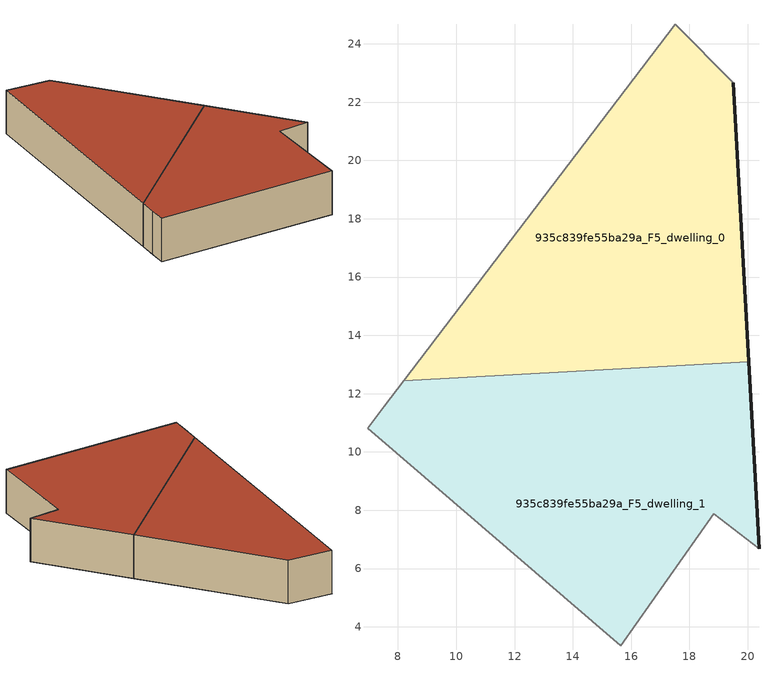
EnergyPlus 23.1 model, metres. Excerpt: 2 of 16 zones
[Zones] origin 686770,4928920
935c839fe55ba29a_F5_dwelling_0
 floor to 935c839fe55ba29a_F4_dwelling_0 (EU_floor_Construction): 20.03,13.1 19.5,22.66 17.51,24.67 8.19,12.45 z15
 wall outside (EU_wall_Construction): 19.51,22.66 20.03,13.1 z15:18
 wall adiabatic (EU_wall_Construction): 8.19,12.45 17.51,24.67 19.51,22.66 z15:18
 wall to 935c839fe55ba29a_F5_dwelling_1 (EU_wall_Construction): 20.03,13.1 8.19,12.45 z15:18
 roof outside (EU_roof_Construction): 19.51,22.66 20.03,13.1 8.19,12.45 17.51,24.67 z18
935c839fe55ba29a_F5_dwelling_1
 floor to 935c839fe55ba29a_F4_dwelling_1 (EU_floor_Construction): 20.38,6.68 20.03,13.1 8.19,12.45 7.53,11.58 6.95,10.82 15.65,3.35 18.84,7.88 z15
 wall outside (EU_wall_Construction): 20.03,13.1 20.39,6.68 z15:18
 wall adiabatic (EU_wall_Construction): 20.39,6.68 18.84,7.88 15.65,3.35 6.95,10.82 7.53,11.58 8.19,12.45 z15:18
 roof outside (EU_roof_Construction): 20.03,13.1 20.39,6.68 18.84,7.88 15.65,3.35 6.95,10.82 7.53,11.58 8.19,12.45 z18
[Building]
EU S2 Campaign: North Axis=0; Terrain=City; Solar Distribution=FullExterior
[Site:Location]
Bologna: Latitude=44.5; Longitude=11.25; Time Zone=1; Elevation=37
[SizingPeriod:WeatherFileDays]
AnnualSizingPeriod: Begin Month=1; Begin Day of Month=1; End Month=12; End Day of Month=31; Day of Week for Start Day=Monday; Use Weather File Daylight Saving Period=No; Use Weather File Rain and Snow Indicators=No
[MATERIAL]
EU_InternalMass_Material: Roughness=MediumRough; Thickness=0.1; Conductivity=1; Density=1800; Specific Heat=900; Thermal Absorptance=0.9; Solar Absorptance=0.7; Visible Absorptance=0.7
[MATERIAL:NOMASS] Roughness=MediumRough; Thermal Absorptance=0.9; Solar Absorptance=0.7; Visible Absorptance=0.7
Name | Thermal Resistance
EU_wall_NoMass | 0.905828
EU_roof_NoMass | 0.37593
EU_floor_NoMass | 0.67114
[CONSTRUCTION]
EU_wall_Construction: EU_wall_NoMass
EU_roof_Construction: EU_roof_NoMass
EU_floor_Construction: EU_floor_NoMass
EU_InternalMass_Construction: EU_InternalMass_Material
[ZONE] Type=1; Multiplier=1; Ceiling Height=autocalculate; Floor Area=autocalculate; Part of Total Floor Area=Yes
Name | Volume
935c839fe55ba29a_F5_dwelling_0 | 235.074
935c839fe55ba29a_F5_dwelling_1 | 235.083
[INTERNALMASS] Construction=EU_InternalMass_Construction
Name | Zone or ZoneList | Surface Area
935c839fe55ba29a_F5_dwelling_0_EU_InternalMass | 935c839fe55ba29a_F5_dwelling_0 | 117.539
935c839fe55ba29a_F5_dwelling_1_EU_InternalMass | 935c839fe55ba29a_F5_dwelling_1 | 117.535
[OTHEREQUIPMENT] Fuel Type=Electricity; Design Level Calculation Method=Watts/Area; Power per Zone Floor Area=1; Fraction Latent=0; Fraction Radiant=0; Fraction Lost=0; Carbon Dioxide Generation Rate=0; EndUse Subcategory=EU_Step8_InternalGains
Name | Zone or ZoneList or Space or SpaceList | Schedule
EU_Step8_InternalGain_935c839fe55ba29a_F5_dwelling_0_f000 | 935c839fe55ba29a_F5_dwelling_0 | EU_Step8_GainSchedule_935c839fe55ba29a_F5_dwelling_0_f000
EU_Step8_InternalGain_935c839fe55ba29a_F5_dwelling_1_f000 | 935c839fe55ba29a_F5_dwelling_1 | EU_Step8_GainSchedule_935c839fe55ba29a_F5_dwelling_1_f000
[ZONEVENTILATION:DESIGNFLOWRATE] Schedule=EU_AlwaysOn; Design Flow Rate Calculation Method=AirChanges/Hour; Air Changes per Hour=0.73129; Ventilation Type=Natural; Fan Pressure Rise=0; Fan Total Efficiency=1; Constant Term Coefficient=1; Temperature Term Coefficient=0; Velocity Term Coefficient=0; Velocity Squared Term Coefficient=0; Minimum Indoor Temperature=-100; Maximum Indoor Temperature=100; Delta Temperature=-100; Minimum Outdoor Temperature=-100; Maximum Outdoor Temperature=100; Maximum Wind Speed=40
Name | Zone or ZoneList or Space or SpaceList
EU_ConstantAir_935c839fe55ba29a_F5_dwelling_0 | 935c839fe55ba29a_F5_dwelling_0
EU_ConstantAir_935c839fe55ba29a_F5_dwelling_1 | 935c839fe55ba29a_F5_dwelling_1
[HVACTEMPLATE:ZONE:IDEALLOADSAIRSYSTEM] System Availability Schedule=EU_AlwaysOn; Maximum Heating Supply Air Temperature=50; Minimum Cooling Supply Air Temperature=13; Maximum Heating Supply Air Humidity Ratio=0.0156; Minimum Cooling Supply Air Humidity Ratio=0.0077; Heating Limit=NoLimit; Cooling Limit=NoLimit; Heating Availability Schedule=EU_AlwaysOn; Cooling Availability Schedule=EU_CoolingOff; Dehumidification Control Type=ConstantSensibleHeatRatio; Cooling Sensible Heat Ratio=0.7; Dehumidification Setpoint=60; Humidification Control Type=None; Humidification Setpoint=30; Outdoor Air Method=None; Outdoor Air Flow Rate per Person=0.00944; Outdoor Air Flow Rate per Zone Floor Area=0; Outdoor Air Flow Rate per Zone=0; Demand Controlled Ventilation Type=None; Outdoor Air Economizer Type=NoEconomizer; Heat Recovery Type=None; Sensible Heat Recovery Effectiveness=0.7; Latent Heat Recovery Effectiveness=0.65
Name | Template Thermostat
935c839fe55ba29a_F5_dwelling_0 | EU_HeatOnly_935c839fe55ba29a_F5_dwelling_0
935c839fe55ba29a_F5_dwelling_1 | EU_HeatOnly_935c839fe55ba29a_F5_dwelling_1
[SIZING:ZONE] Zone Cooling Design Supply Air Temperature Input Method=SupplyAirTemperature; Zone Cooling Design Supply Air Temperature=13; Zone Heating Design Supply Air Temperature Input Method=SupplyAirTemperature; Zone Heating Design Supply Air Temperature=50; Zone Cooling Design Supply Air Humidity Ratio=0.008; Zone Heating Design Supply Air Humidity Ratio=0.008; Cooling Design Air Flow Method=DesignDay; Cooling Design Air Flow Rate=0; Cooling Minimum Air Flow per Zone Floor Area=0.000762; Cooling Minimum Air Flow=0; Cooling Minimum Air Flow Fraction=0.2; Heating Design Air Flow Method=DesignDay; Heating Design Air Flow Rate=0; Heating Maximum Air Flow per Zone Floor Area=0.002032; Heating Maximum Air Flow=0.141576; Heating Maximum Air Flow Fraction=0.3; Account for Dedicated Outdoor Air System=No; Dedicated Outdoor Air System Control Strategy=NeutralSupplyAir; Dedicated Outdoor Air Low Setpoint Temperature for Design=autosize; Dedicated Outdoor Air High Setpoint Temperature for Design=autosize; Zone Load Sizing Method=Sensible Load Only No Latent Load; Zone Latent Cooling Design Supply Air Humidity Ratio Input Method=HumidityRatioDifference; Zone Cooling Design Supply Air Humidity Ratio Difference=0.005; Zone Latent Heating Design Supply Air Humidity Ratio Input Method=HumidityRatioDifference; Zone Humidification Design Supply Air Humidity Ratio Difference=0.005
935c839fe55ba29a_F5_dwelling_0; 935c839fe55ba29a_F5_dwelling_1
[SCHEDULE:CONSTANT]
Name | Hourly Value
EU_AlwaysOn | 1
EU_CoolingOff | 0
[SCHEDULE:FILE] Column Number=1; Rows to Skip at Top=0; Number of Hours of Data=8760; Column Separator=Comma; Interpolate to Timestep=No; Minutes per Item=60; Adjust Schedule for Daylight Savings=Yes
Name | File
EU_Step8_GainSchedule_935c839fe55ba29a_F5_dwelling_0_f000 | ../../schedules/935c839fe55ba29a/935c839fe55ba29a_F5_dwelling_0_f000_gain.csv
EU_Step8_GainSchedule_935c839fe55ba29a_F5_dwelling_1_f000 | ../../schedules/935c839fe55ba29a/935c839fe55ba29a_F5_dwelling_1_f000_gain.csv
